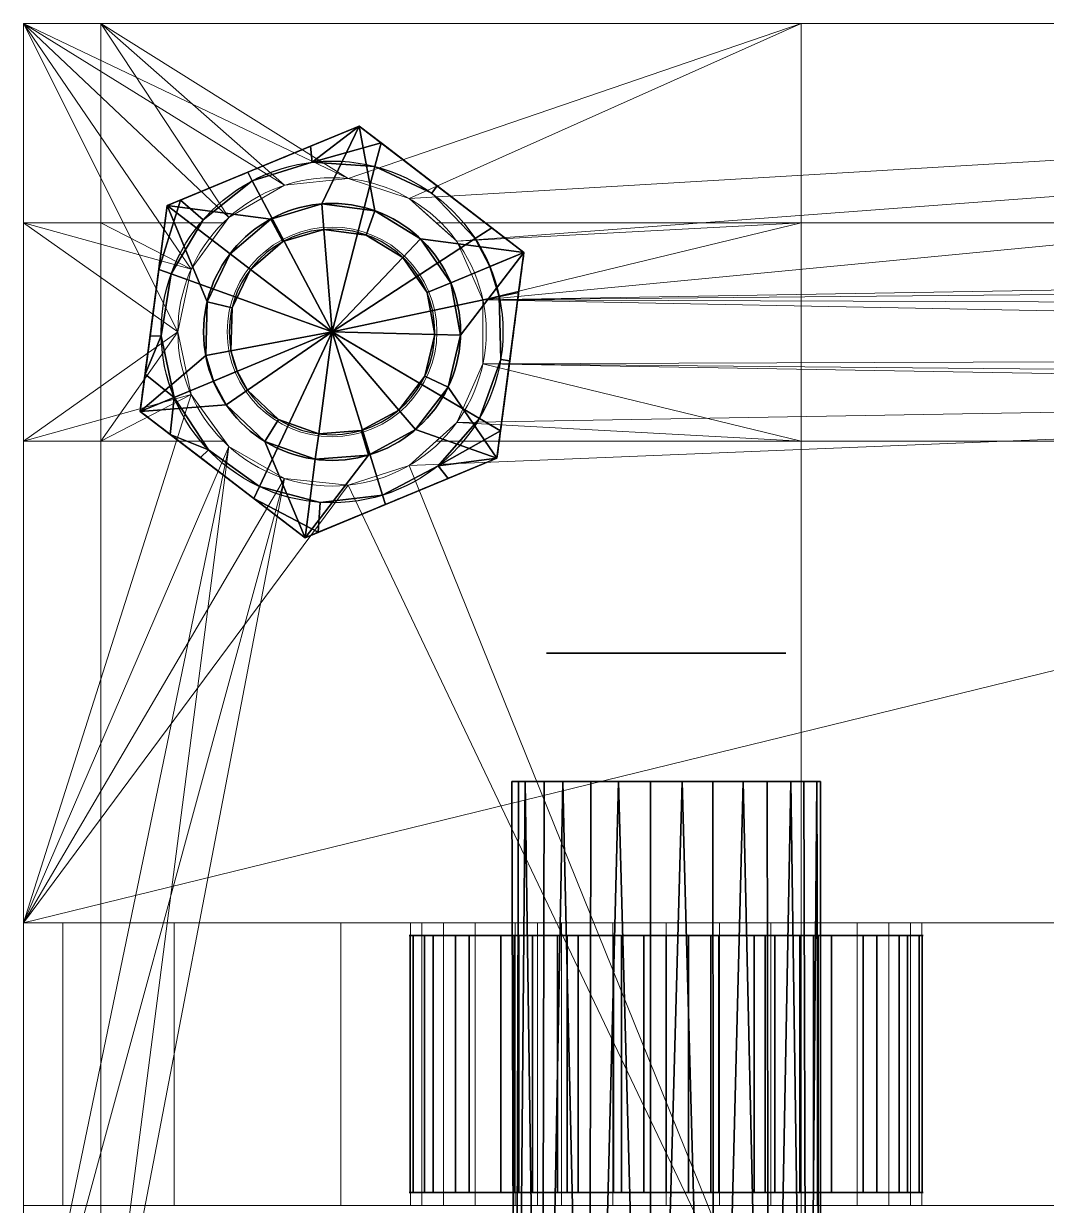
# Model space of a CAD drawing. Header units: millimetres. Extents: x -193 to 143, y -35 to 118.
# Drawn here: x 0 to 39.79, y 64 to 110 of the extents above; entities that cross this region are included whole.
import ezdxf
from ezdxf.lldxf.tags import DXFTag

# ---------------------------------------------------------------- set-up
doc = ezdxf.new("R2010")
doc.units = ezdxf.units.MM
doc.layers.add('1', color=7, linetype='Continuous', true_color=0xffffff)
tags = doc.linetypes.add('DASHED', pattern=[25.72, 12.86, -12.86]).pattern_tags.tags
tags[6:7] = [DXFTag(74, 4), DXFTag(75, 0), DXFTag(340, '0'), DXFTag(46, 0.0), DXFTag(50, 0.0), DXFTag(44, 0.0), DXFTag(45, 0.0)]
tags[4:5] = [DXFTag(74, 4), DXFTag(75, 0), DXFTag(340, '0'), DXFTag(46, 0.0), DXFTag(50, 0.0), DXFTag(44, 0.0), DXFTag(45, 0.0)]

# ---------------------------------------------------------------- blocks, each defined once
blk = doc.blocks.new('UG_SURFACE_001')
at = {"layer": '1', "color": 30, "linetype": 'Continuous', "lineweight": 18}
for points in [[(0, 109.999999), (10.145898, 103.706338), (7.985217, 102.458872)], [(12.62717, 103.96713), (10.145898, 103.706338), (0, 109.999999), (30.25, 109.999999)], [(7.985217, 102.458872), (7.833464, 102.250002), (0, 102.250002), (0, 109.999999)], [(0, 109.999999, 12), (64.999998, 109.999999), (30.25, 109.999999)], [(0, 109.999999, 12), (129.999995, 109.999999, 12), (99.749997, 109.999999), (64.999998, 109.999999)], [(30.25, 109.999999), (0, 109.999999), (0, 109.999999, 12)], [(0, 109.999999, 12), (10.145898, 103.706338, 12), (12.62717, 103.96713, 12)], [(12.62717, 103.96713, 12), (15, 103.196152, 12), (129.999995, 109.999999, 12), (0, 109.999999, 12)], [(0, 109.999999, 12), (6.518727, 100.44042, 12), (7.985217, 102.458872, 12)], [(7.985217, 102.458872, 12), (10.145898, 103.706338, 12), (0, 109.999999, 12)], [(0, 109.999999, 12), (6, 97.999997, 12), (6.518727, 100.44042, 12)], [(0, 109.999999, 12), (0, 75.000003, 12), (6.518727, 95.559582, 12), (6, 97.999997, 12)], [(0, 109.999999, 12), (0, 109.999999), (0, 102.250002)], [(0, 102.250002), (0, 93.75), (0, 75.000003, 12), (0, 109.999999, 12)], [(15, 103.196152), (12.62717, 103.96713), (30.25, 109.999999)], [(30.25, 109.999999), (30.25, 102.250002), (16.050808, 102.250002), (15, 103.196152)], [(129.999995, 109.999999, 12), (15, 103.196152, 12), (16.854102, 101.526715, 12)], [(16.854102, 101.526715, 12), (17.868886, 99.24747, 12), (129.999995, 109.999999, 12)], [(84.227458, 100.377642, 12), (85.261323, 100.486308, 12), (129.999995, 109.999999, 12), (17.868886, 99.24747, 12)], [(30.25, 109.999999), (64.999998, 109.999999), (64.999998, 102.250002), (30.25, 102.250002)], [(12.62717, 103.96713), (12.62717, 103.96713, 12), (10.145898, 103.706338, 12), (10.145898, 103.706338)], [(15, 103.196152), (15, 103.196152, 12), (12.62717, 103.96713, 12), (12.62717, 103.96713)], [(10.145898, 103.706338), (10.145898, 103.706338, 12), (7.985217, 102.458872, 12), (7.985217, 102.458872)], [(16.854102, 101.526715, 12), (15, 103.196152, 12), (15, 103.196152), (16.050808, 102.250002)], [(0, 102.250002), (7.833464, 102.250002), (6.518727, 100.44042)], [(6.518727, 100.44042), (6, 97.999997), (0, 102.250002)], [(6, 97.999997), (6.518727, 95.559582), (0, 93.75), (0, 102.250002)], [(7.985217, 102.458872, 12), (6.518727, 100.44042, 12), (6.518727, 100.44042), (7.833464, 102.250002)], [(7.833464, 102.250002), (7.985217, 102.458872), (7.985217, 102.458872, 12)], [(16.854102, 101.526715), (16.050808, 102.250002), (30.25, 102.250002)], [(16.050808, 102.250002), (16.854102, 101.526715), (16.854102, 101.526715, 12)], [(30.25, 102.250002), (17.868886, 99.24747), (16.854102, 101.526715)], [(30.25, 102.250002), (30.25, 93.75), (17.868886, 96.752532), (17.868886, 99.24747)], [(30.25, 102.250002), (64.999998, 102.250002), (64.999998, 93.75), (30.25, 93.75)], [(17.868886, 99.24747), (17.868886, 99.24747, 12), (16.854102, 101.526715, 12), (16.854102, 101.526715)], [(6.518727, 100.44042), (6.518727, 100.44042, 12), (6, 97.999997, 12), (6, 97.999997)], [(17.868886, 99.24747, 12), (83.327174, 99.857859, 12), (84.227458, 100.377642, 12)], [(82.716137, 99.016845, 12), (83.327174, 99.857859, 12), (17.868886, 99.24747, 12)], [(17.868886, 96.752532), (17.868886, 96.752532, 12), (17.868886, 99.24747, 12), (17.868886, 99.24747)], [(17.868886, 99.24747, 12), (82.500003, 97.999997, 12), (82.716137, 99.016845, 12)], [(82.716137, 96.983157, 12), (82.500003, 97.999997, 12), (17.868886, 99.24747, 12), (17.868886, 96.752532, 12)], [(6, 97.999997), (6, 97.999997, 12), (6.518727, 95.559582, 12), (6.518727, 95.559582)], [(30.25, 93.75), (16.854102, 94.473287), (17.868886, 96.752532)], [(16.854102, 94.473287), (16.854102, 94.473287, 12), (17.868886, 96.752532, 12), (17.868886, 96.752532)], [(84.227458, 95.622361, 12), (17.868886, 96.752532, 12), (16.854102, 94.473287, 12)], [(83.327174, 96.142136, 12), (82.716137, 96.983157, 12), (17.868886, 96.752532, 12)], [(17.868886, 96.752532, 12), (84.227458, 95.622361, 12), (83.327174, 96.142136, 12)], [(15, 92.803851, 12), (12.62717, 92.032872, 12), (0, 75.000003, 12), (84.227458, 95.622361, 12)], [(85.261323, 95.513694, 12), (84.227458, 95.622361, 12), (0, 75.000003, 12), (129.999995, 75.000003, 12)], [(6.518727, 95.559582), (7.833464, 93.75), (0, 93.75)], [(7.985217, 93.54113, 12), (6.518727, 95.559582, 12), (0, 75.000003, 12)], [(7.833464, 93.75), (6.518727, 95.559582), (6.518727, 95.559582, 12), (7.985217, 93.54113, 12)], [(16.854102, 94.473287, 12), (15, 92.803851, 12), (84.227458, 95.622361, 12)], [(16.050808, 93.75), (15, 92.803851), (15, 92.803851, 12), (16.854102, 94.473287, 12)], [(30.25, 93.75), (16.050808, 93.75), (16.854102, 94.473287)], [(16.854102, 94.473287, 12), (16.854102, 94.473287), (16.050808, 93.75)], [(0, 55), (0, 93.75), (7.833464, 93.75), (7.985217, 93.54113)], [(0, 93.75), (0, 64.000003, 12), (0, 75.000003, 12)], [(0, 46, 12), (0, 64.000003, 12), (0, 93.75), (0, 55)], [(0, 55), (7.985217, 93.54113), (10.145898, 92.293657)], [(10.145898, 92.293657, 12), (7.985217, 93.54113, 12), (0, 75.000003, 12)], [(7.985217, 93.54113, 12), (7.985217, 93.54113), (7.833464, 93.75)], [(7.985217, 93.54113), (7.985217, 93.54113, 12), (10.145898, 92.293657, 12), (10.145898, 92.293657)], [(15, 92.803851), (16.050808, 93.75), (30.25, 93.75), (30.25, 55)], [(30.25, 93.75), (64.999998, 93.75), (64.999998, 55), (30.25, 55)], [(12.62717, 92.032872), (15, 92.803851), (30.25, 55)], [(12.62717, 92.032872), (12.62717, 92.032872, 12), (15, 92.803851, 12), (15, 92.803851)], [(10.145898, 92.293657), (12.62717, 92.032872), (30.25, 55), (0, 55)], [(0, 75.000003, 12), (12.62717, 92.032872, 12), (10.145898, 92.293657, 12)], [(10.145898, 92.293657), (10.145898, 92.293657, 12), (12.62717, 92.032872, 12), (12.62717, 92.032872)], [(0, 64.000003, 12), (0, 64.000003, 70), (0, 75.000003, 70), (0, 75.000003, 12)], [(0, 75.000003, 70), (0, 64.000003, 70), (1.522409, 64.000003, 77.653669), (1.522409, 75.000003, 77.653669)], [(0, 75.000003, 12), (17.568551, 75.000003, 58.308695), (20.932633, 75.000003, 55.864546)], [(0, 75.000003, 70), (15.054781, 75.000003, 66.045284), (15.489435, 75.000003, 61.909828)], [(0, 75.000003, 12), (25, 75.000003, 55), (29.067367, 75.000003, 55.864546)], [(15.489435, 75.000003, 61.909828), (17.568551, 75.000003, 58.308695), (0, 75.000003, 12), (0, 75.000003, 70)], [(129.999995, 75.000003, 12), (0, 75.000003, 12), (100.932635, 75.000003, 55.864546), (104.999997, 75.000003, 55)], [(29.067367, 75.000003, 55.864546), (32.43145, 75.000003, 58.308695), (100.932635, 75.000003, 55.864546), (0, 75.000003, 12)], [(16.339745, 75.000003, 70), (15.054781, 75.000003, 66.045284), (0, 75.000003, 70), (1.522409, 75.000003, 77.653669)], [(20.932633, 75.000003, 55.864546), (25, 75.000003, 55), (0, 75.000003, 12)], [(1.522409, 75.000003, 77.653669), (1.522409, 64.000003, 77.653669), (5.857864, 64.000003, 84.142134), (5.857864, 75.000003, 84.142134)], [(19.122148, 75.000003, 73.090173), (16.339745, 75.000003, 70), (1.522409, 75.000003, 77.653669), (5.857864, 75.000003, 84.142134)], [(5.857864, 75.000003, 84.142134), (5.857864, 64.000003, 84.142134), (12.346331, 64.000003, 88.477589), (12.346331, 75.000003, 88.477589)], [(5.857864, 75.000003, 84.142134), (12.346331, 75.000003, 88.477589), (19.122148, 75.000003, 73.090173)], [(12.346331, 75.000003, 88.477589), (12.346331, 64.000003, 88.477589), (20, 64.000003, 90.000004), (20, 75.000003, 90.000004)], [(22.920882, 75.000003, 74.781477), (19.122148, 75.000003, 73.090173), (12.346331, 75.000003, 88.477589), (20, 75.000003, 90.000004)], [(15.054781, 64.000003, 66.045284), (15.054781, 75.000003, 66.045284), (16.339745, 75.000003, 70), (16.339745, 64.000003, 70)], [(15.489435, 64.000003, 61.909828), (15.489435, 75.000003, 61.909828), (15.054781, 75.000003, 66.045284), (15.054781, 64.000003, 66.045284)], [(17.568551, 64.000003, 58.308695), (17.568551, 75.000003, 58.308695), (15.489435, 75.000003, 61.909828), (15.489435, 64.000003, 61.909828)], [(16.339745, 64.000003, 70), (16.339745, 75.000003, 70), (19.122148, 75.000003, 73.090173), (19.122148, 64.000003, 73.090173)], [(20.932633, 64.000003, 55.864546), (20.932633, 75.000003, 55.864546), (17.568551, 75.000003, 58.308695), (17.568551, 64.000003, 58.308695)], [(19.122148, 64.000003, 73.090173), (19.122148, 75.000003, 73.090173), (22.920882, 75.000003, 74.781477), (22.920882, 64.000003, 74.781477)], [(109.999999, 64.000003, 90.000004), (109.999999, 75.000003, 90.000004), (20, 75.000003, 90.000004), (20, 64.000003, 90.000004)], [(20, 75.000003, 90.000004), (27.079117, 75.000003, 74.781477), (22.920882, 75.000003, 74.781477)], [(30.877853, 75.000003, 73.090173), (27.079117, 75.000003, 74.781477), (20, 75.000003, 90.000004), (109.999999, 75.000003, 90.000004)], [(25, 64.000003, 55), (25, 75.000003, 55), (20.932633, 75.000003, 55.864546), (20.932633, 64.000003, 55.864546)], [(22.920882, 64.000003, 74.781477), (22.920882, 75.000003, 74.781477), (27.079117, 75.000003, 74.781477), (27.079117, 64.000003, 74.781477)], [(29.067367, 64.000003, 55.864546), (29.067367, 75.000003, 55.864546), (25, 75.000003, 55), (25, 64.000003, 55)], [(27.079117, 64.000003, 74.781477), (27.079117, 75.000003, 74.781477), (30.877853, 75.000003, 73.090173), (30.877853, 64.000003, 73.090173)], [(32.43145, 64.000003, 58.308695), (32.43145, 75.000003, 58.308695), (29.067367, 75.000003, 55.864546), (29.067367, 64.000003, 55.864546)], [(109.999999, 75.000003, 90.000004), (33.660255, 75.000003, 70), (30.877853, 75.000003, 73.090173)], [(30.877853, 64.000003, 73.090173), (30.877853, 75.000003, 73.090173), (33.660255, 75.000003, 70), (33.660255, 64.000003, 70)], [(95.489435, 75.000003, 61.909828), (32.43145, 75.000003, 58.308695), (34.510564, 75.000003, 61.909828)], [(32.43145, 75.000003, 58.308695), (95.489435, 75.000003, 61.909828), (97.568549, 75.000003, 58.308695)], [(97.568549, 75.000003, 58.308695), (100.932635, 75.000003, 55.864546), (32.43145, 75.000003, 58.308695)], [(34.510564, 64.000003, 61.909828), (34.510564, 75.000003, 61.909828), (32.43145, 75.000003, 58.308695), (32.43145, 64.000003, 58.308695)], [(33.660255, 75.000003, 70), (96.339747, 75.000003, 70), (95.054783, 75.000003, 66.045284)], [(33.660255, 75.000003, 70), (109.999999, 75.000003, 90.000004), (102.920882, 75.000003, 74.781477), (99.122144, 75.000003, 73.090173)], [(34.94522, 75.000003, 66.045284), (33.660255, 75.000003, 70), (95.054783, 75.000003, 66.045284)], [(99.122144, 75.000003, 73.090173), (96.339747, 75.000003, 70), (33.660255, 75.000003, 70)], [(33.660255, 64.000003, 70), (33.660255, 75.000003, 70), (34.94522, 75.000003, 66.045284), (34.94522, 64.000003, 66.045284)], [(34.510564, 75.000003, 61.909828), (34.94522, 75.000003, 66.045284), (95.054783, 75.000003, 66.045284), (95.489435, 75.000003, 61.909828)], [(34.94522, 64.000003, 66.045284), (34.94522, 75.000003, 66.045284), (34.510564, 75.000003, 61.909828), (34.510564, 64.000003, 61.909828)], [(0, 64.000003, 12), (0, 46, 12), (129.999995, 46, 12), (129.999995, 64.000003, 12)], [(1.522409, 64.000003, 77.653669), (0, 64.000003, 70), (15.054781, 64.000003, 66.045284), (16.339745, 64.000003, 70)], [(0, 64.000003, 70), (0, 64.000003, 12), (17.568551, 64.000003, 58.308695), (15.489435, 64.000003, 61.909828)], [(15.489435, 64.000003, 61.909828), (15.054781, 64.000003, 66.045284), (0, 64.000003, 70)], [(0, 64.000003, 12), (25, 64.000003, 55), (20.932633, 64.000003, 55.864546)], [(20.932633, 64.000003, 55.864546), (17.568551, 64.000003, 58.308695), (0, 64.000003, 12)], [(29.067367, 64.000003, 55.864546), (25, 64.000003, 55), (0, 64.000003, 12), (129.999995, 64.000003, 12)], [(5.857864, 64.000003, 84.142134), (1.522409, 64.000003, 77.653669), (16.339745, 64.000003, 70), (19.122148, 64.000003, 73.090173)], [(19.122148, 64.000003, 73.090173), (12.346331, 64.000003, 88.477589), (5.857864, 64.000003, 84.142134)], [(20, 64.000003, 90.000004), (12.346331, 64.000003, 88.477589), (19.122148, 64.000003, 73.090173), (22.920882, 64.000003, 74.781477)], [(20, 64.000003, 90.000004), (22.920882, 64.000003, 74.781477), (27.079117, 64.000003, 74.781477)], [(20, 64.000003, 90.000004), (96.339747, 64.000003, 70), (99.122144, 64.000003, 73.090173)], [(99.122144, 64.000003, 73.090173), (102.920882, 64.000003, 74.781477), (109.999999, 64.000003, 90.000004), (20, 64.000003, 90.000004)], [(27.079117, 64.000003, 74.781477), (95.054783, 64.000003, 66.045284), (96.339747, 64.000003, 70), (20, 64.000003, 90.000004)], [(27.079117, 64.000003, 74.781477), (95.489435, 64.000003, 61.909828), (95.054783, 64.000003, 66.045284)], [(27.079117, 64.000003, 74.781477), (100.932635, 64.000003, 55.864546), (97.568549, 64.000003, 58.308695)], [(97.568549, 64.000003, 58.308695), (95.489435, 64.000003, 61.909828), (27.079117, 64.000003, 74.781477)], [(100.932635, 64.000003, 55.864546), (27.079117, 64.000003, 74.781477), (30.877853, 64.000003, 73.090173)], [(129.999995, 64.000003, 12), (32.43145, 64.000003, 58.308695), (29.067367, 64.000003, 55.864546)], [(30.877853, 64.000003, 73.090173), (33.660255, 64.000003, 70), (100.932635, 64.000003, 55.864546)], [(34.510564, 64.000003, 61.909828), (32.43145, 64.000003, 58.308695), (129.999995, 64.000003, 12)], [(100.932635, 64.000003, 55.864546), (33.660255, 64.000003, 70), (34.94522, 64.000003, 66.045284)], [(100.932635, 64.000003, 55.864546), (34.94522, 64.000003, 66.045284), (34.510564, 64.000003, 61.909828), (129.999995, 64.000003, 12)]]:
    blk.add_3dface(points, dxfattribs=at)
blk = doc.blocks.new('stoika_KR1_BODY')
at = {"layer": '1', "color": 30, "linetype": 'Continuous', "lineweight": 18}
for p, q in [((0, 110), (0, 0)), ((0, 75, 12), (0, 110, 12)), ((0, 110, 12), (130, 110, 12)), ((0, 110), (0, 110, 12)), ((130, 110), (0, 110)), ((0, 64, 70), (0, 75, 70)), ((0, 75, 12), (0, 75, 70)), ((0, 75, 12), (130, 75, 12)), ((110, 75, 90), (20, 75, 90)), ((20, 75, 90), (20, 64, 90))]:
    blk.add_line(p, q, dxfattribs=at)
at = {"layer": '1', "color": 30, "linetype": 'Continuous', "lineweight": 18, "extrusion": (0, 0, -1)}
for centre in [(-12, 98), (-12, 98, -12)]:
    blk.add_circle(centre, 6, dxfattribs=at)
at = {"layer": '1', "color": 30, "linetype": 'Continuous', "lineweight": 18, "extrusion": (0, -1, 0)}
blk.add_circle((25, 65, -75), 10, dxfattribs=at)
at = {"layer": '1', "color": 30, "linetype": 'Continuous', "lineweight": 18, "extrusion": (0, 1, 0)}
blk.add_arc((-20, 70, 75), 20, 0, 90, dxfattribs=at)
at = {"layer": '1', "color": 30, "linetype": 'Continuous', "lineweight": 18}
blk.add_blockref('UG_SURFACE_001', (0, 0), dxfattribs=at)
blk = doc.blocks.new('UG_SURFACE_003')
at = {"layer": '1', "color": 11, "linetype": 'Continuous', "lineweight": 25}
for points in [[(0, 10, 10), (-2.58819, 9.659259, 10), (-1.041889, 5.908846, 10), (1.041889, 5.908846, 10)], [(0, 10, 10), (0, 10), (-2.58819, 9.659259), (-2.58819, 9.659259, 10)], [(1.041889, 5.908846), (-1.041889, 5.908846), (-2.58819, 9.659259), (0, 10)], [(1.041889, 5.908846, 10), (2.58819, 9.659259, 10), (0, 10, 10)], [(2.58819, 9.659259, 10), (2.58819, 9.659259), (0, 10), (0, 10, 10)], [(0, 10), (2.58819, 9.659259), (1.041889, 5.908846)], [(-2.58819, 9.659259, 10), (-5, 8.660254, 10), (-3, 5.196152, 10), (-1.041889, 5.908846, 10)], [(-2.58819, 9.659259, 10), (-2.58819, 9.659259), (-5, 8.660254), (-5, 8.660254, 10)], [(-1.041889, 5.908846), (-3, 5.196152), (-5, 8.660254), (-2.58819, 9.659259)], [(5, 8.660254, 10), (2.58819, 9.659259, 10), (1.041889, 5.908846, 10), (3, 5.196152, 10)], [(2.58819, 9.659259), (5, 8.660254), (3, 5.196152), (1.041889, 5.908846)], [(5, 8.660254, 10), (5, 8.660254), (2.58819, 9.659259), (2.58819, 9.659259, 10)], [(-4.596266, 3.856726, 10), (-3, 5.196152, 10), (-5, 8.660254, 10), (-7.071068, 7.071068, 10)], [(-5, 8.660254, 10), (-5, 8.660254), (-7.071068, 7.071068), (-7.071068, 7.071068, 10)], [(-7.071068, 7.071068), (-5, 8.660254), (-3, 5.196152), (-4.596266, 3.856726)], [(7.071068, 7.071068, 10), (5, 8.660254, 10), (3, 5.196152, 10), (4.596266, 3.856726, 10)], [(4.596266, 3.856726), (3, 5.196152), (5, 8.660254), (7.071068, 7.071068)], [(7.071068, 7.071068, 10), (7.071068, 7.071068), (5, 8.660254), (5, 8.660254, 10)], [(-4.596266, 3.856726, 10), (-7.071068, 7.071068, 10), (-8.660254, 5, 10)], [(-7.071068, 7.071068, 10), (-7.071068, 7.071068), (-8.660254, 5), (-8.660254, 5, 10)], [(-8.660254, 5), (-7.071068, 7.071068), (-4.596266, 3.856726)], [(8.660254, 5, 10), (7.071068, 7.071068, 10), (4.596266, 3.856726, 10), (5.638156, 2.052121, 10)], [(5.638156, 2.052121), (4.596266, 3.856726), (7.071068, 7.071068), (8.660254, 5)], [(8.660254, 5, 10), (8.660254, 5), (7.071068, 7.071068), (7.071068, 7.071068, 10)], [(-1.041889, 5.908846), (-1.041889, 5.908846, 10), (-3, 5.196152, 10), (-3, 5.196152)], [(1.041889, 5.908846), (1.041889, 5.908846, 10), (-1.041889, 5.908846, 10), (-1.041889, 5.908846)], [(3, 5.196152), (3, 5.196152, 10), (1.041889, 5.908846, 10), (1.041889, 5.908846)], [(-3, 5.196152), (-3, 5.196152, 10), (-4.596266, 3.856726, 10), (-4.596266, 3.856726)], [(4.596266, 3.856726), (4.596266, 3.856726, 10), (3, 5.196152, 10), (3, 5.196152)], [(-8.660254, 5, 10), (-9.659259, 2.58819, 10), (-5.638156, 2.052121, 10), (-4.596266, 3.856726, 10)], [(-8.660254, 5, 10), (-8.660254, 5), (-9.659259, 2.58819), (-9.659259, 2.58819, 10)], [(-4.596266, 3.856726), (-5.638156, 2.052121), (-9.659259, 2.58819), (-8.660254, 5)], [(5.638156, 2.052121, 10), (9.659259, 2.58819, 10), (8.660254, 5, 10)], [(8.660254, 5), (9.659259, 2.58819), (5.638156, 2.052121)], [(9.659259, 2.58819, 10), (9.659259, 2.58819), (8.660254, 5), (8.660254, 5, 10)], [(-4.596266, 3.856726), (-4.596266, 3.856726, 10), (-5.638156, 2.052121, 10), (-5.638156, 2.052121)], [(5.638156, 2.052121), (5.638156, 2.052121, 10), (4.596266, 3.856726, 10), (4.596266, 3.856726)], [(-9.659259, 2.58819, 10), (-10, 0, 10), (-6, 0, 10), (-5.638156, 2.052121, 10)], [(-9.659259, 2.58819, 10), (-9.659259, 2.58819), (-10, 0), (-10, 0, 10)], [(-5.638156, 2.052121), (-6, 0), (-10, 0), (-9.659259, 2.58819)], [(5.638156, 2.052121, 10), (6, 0, 10), (10, 0, 10), (9.659259, 2.58819, 10)], [(9.659259, 2.58819), (10, 0), (6, 0), (5.638156, 2.052121)], [(10, 0, 10), (10, 0), (9.659259, 2.58819), (9.659259, 2.58819, 10)], [(-5.638156, 2.052121), (-5.638156, 2.052121, 10), (-6, 0, 10), (-6, 0)], [(6, 0), (6, 0, 10), (5.638156, 2.052121, 10), (5.638156, 2.052121)], [(-10, 0, 10), (-9.659259, -2.58819, 10), (-5.638156, -2.052121, 10), (-6, 0, 10)], [(-10, 0, 10), (-10, 0), (-9.659259, -2.58819), (-9.659259, -2.58819, 10)], [(-9.659259, -2.58819), (-10, 0), (-6, 0), (-5.638156, -2.052121)], [(-6, 0), (-6, 0, 10), (-5.638156, -2.052121, 10), (-5.638156, -2.052121)], [(9.659259, -2.58819, 10), (10, 0, 10), (6, 0, 10), (5.638156, -2.052121, 10)], [(10, 0), (9.659259, -2.58819), (5.638156, -2.052121), (6, 0)], [(5.638156, -2.052121), (5.638156, -2.052121, 10), (6, 0, 10), (6, 0)], [(9.659259, -2.58819, 10), (9.659259, -2.58819), (10, 0), (10, 0, 10)], [(-5.638156, -2.052121, 10), (-9.659259, -2.58819, 10), (-8.660254, -5, 10)], [(-8.660254, -5), (-9.659259, -2.58819), (-5.638156, -2.052121)], [(-8.660254, -5, 10), (-7.071068, -7.071068, 10), (-4.596266, -3.856726, 10), (-5.638156, -2.052121, 10)], [(-5.638156, -2.052121), (-4.596266, -3.856726), (-7.071068, -7.071068), (-8.660254, -5)], [(-5.638156, -2.052121), (-5.638156, -2.052121, 10), (-4.596266, -3.856726, 10), (-4.596266, -3.856726)], [(8.660254, -5, 10), (9.659259, -2.58819, 10), (5.638156, -2.052121, 10), (4.596266, -3.856726, 10)], [(4.596266, -3.856726), (5.638156, -2.052121), (9.659259, -2.58819), (8.660254, -5)], [(4.596266, -3.856726), (4.596266, -3.856726, 10), (5.638156, -2.052121, 10), (5.638156, -2.052121)], [(-9.659259, -2.58819, 10), (-9.659259, -2.58819), (-8.660254, -5), (-8.660254, -5, 10)], [(8.660254, -5, 10), (8.660254, -5), (9.659259, -2.58819), (9.659259, -2.58819, 10)], [(-3, -5.196152, 10), (-4.596266, -3.856726, 10), (-7.071068, -7.071068, 10), (-5, -8.660254, 10)], [(-5, -8.660254), (-7.071068, -7.071068), (-4.596266, -3.856726), (-3, -5.196152)], [(-4.596266, -3.856726), (-4.596266, -3.856726, 10), (-3, -5.196152, 10), (-3, -5.196152)], [(5, -8.660254, 10), (7.071068, -7.071068, 10), (4.596266, -3.856726, 10), (3, -5.196152, 10)], [(3, -5.196152), (4.596266, -3.856726), (7.071068, -7.071068), (5, -8.660254)], [(3, -5.196152), (3, -5.196152, 10), (4.596266, -3.856726, 10), (4.596266, -3.856726)], [(4.596266, -3.856726, 10), (7.071068, -7.071068, 10), (8.660254, -5, 10)], [(8.660254, -5), (7.071068, -7.071068), (4.596266, -3.856726)], [(-8.660254, -5, 10), (-8.660254, -5), (-7.071068, -7.071068), (-7.071068, -7.071068, 10)], [(7.071068, -7.071068, 10), (7.071068, -7.071068), (8.660254, -5), (8.660254, -5, 10)], [(-5, -8.660254, 10), (-2.58819, -9.659259, 10), (-1.041889, -5.908846, 10), (-3, -5.196152, 10)], [(-3, -5.196152), (-1.041889, -5.908846), (-2.58819, -9.659259), (-5, -8.660254)], [(-3, -5.196152), (-3, -5.196152, 10), (-1.041889, -5.908846, 10), (-1.041889, -5.908846)], [(3, -5.196152, 10), (1.041889, -5.908846, 10), (2.58819, -9.659259, 10), (5, -8.660254, 10)], [(5, -8.660254), (2.58819, -9.659259), (1.041889, -5.908846), (3, -5.196152)], [(1.041889, -5.908846), (1.041889, -5.908846, 10), (3, -5.196152, 10), (3, -5.196152)], [(-1.041889, -5.908846, 10), (-2.58819, -9.659259, 10), (0, -10, 10)], [(0, -10), (-2.58819, -9.659259), (-1.041889, -5.908846)], [(0, -10, 10), (2.58819, -9.659259, 10), (1.041889, -5.908846, 10), (-1.041889, -5.908846, 10)], [(-1.041889, -5.908846), (1.041889, -5.908846), (2.58819, -9.659259), (0, -10)], [(-1.041889, -5.908846), (-1.041889, -5.908846, 10), (1.041889, -5.908846, 10), (1.041889, -5.908846)], [(-7.071068, -7.071068, 10), (-7.071068, -7.071068), (-5, -8.660254), (-5, -8.660254, 10)], [(5, -8.660254, 10), (5, -8.660254), (7.071068, -7.071068), (7.071068, -7.071068, 10)], [(-5, -8.660254, 10), (-5, -8.660254), (-2.58819, -9.659259), (-2.58819, -9.659259, 10)], [(2.58819, -9.659259, 10), (2.58819, -9.659259), (5, -8.660254), (5, -8.660254, 10)], [(-2.58819, -9.659259, 10), (-2.58819, -9.659259), (0, -10), (0, -10, 10)], [(0, -10, 10), (0, -10), (2.58819, -9.659259), (2.58819, -9.659259, 10)]]:
    blk.add_3dface(points, dxfattribs=at)
blk = doc.blocks.new('3012_327-12H9-10')
at = {"layer": '1', "color": 11, "linetype": 'Continuous', "lineweight": 25}
blk.add_circle((0, 0), 10, dxfattribs=at)
at = {"layer": '1', "color": 11, "linetype": 'Continuous', "lineweight": 25, "extrusion": (0, 0, -1)}
for centre, radius in [((0, 0, -10), 10), ((0, 0, -10), 6), ((0, 0), 6)]:
    blk.add_circle(centre, radius, dxfattribs=at)
at = {"layer": '1', "color": 11, "linetype": 'Continuous', "lineweight": 25}
blk.add_blockref('UG_SURFACE_003', (0, 0), dxfattribs=at)
blk = doc.blocks.new('UG_SURFACE_006')
at = {"layer": '1', "color": 30, "linetype": 'Continuous', "lineweight": 18}
for points in [[(3, 109.999999, 12), (0, 109.999999, 12), (0, 102.250002, 12), (3, 102.250002, 12)], [(0, 109.999999), (10.145898, 103.706338), (7.985217, 102.458872)], [(12.62717, 103.96713), (10.145898, 103.706338), (0, 109.999999), (30.25, 109.999999)], [(7.985217, 102.458872), (7.833464, 102.250002), (0, 102.250002), (0, 109.999999)], [(0, 102.250002, 12), (0, 109.999999, 12), (0, 109.999999), (0, 102.250002)], [(30.25, 109.999999), (0, 109.999999), (3, 109.999999, 12), (30.25, 109.999999, 12)], [(0, 109.999999), (0, 109.999999, 12), (3, 109.999999, 12)], [(30.25, 109.999999, 12), (3, 109.999999, 12), (12.62717, 103.96713, 12), (15, 103.196152, 12)], [(3, 109.999999, 12), (10.145898, 103.706338, 12), (12.62717, 103.96713, 12)], [(3, 109.999999, 12), (3, 102.250002, 12), (7.833464, 102.250002, 12), (7.985217, 102.458872, 12)], [(7.985217, 102.458872, 12), (10.145898, 103.706338, 12), (3, 109.999999, 12)], [(15, 103.196152), (12.62717, 103.96713), (30.25, 109.999999)], [(15, 103.196152, 12), (16.050808, 102.250002, 12), (30.25, 102.250002, 12), (30.25, 109.999999, 12)], [(30.25, 109.999999), (30.25, 102.250002), (16.050808, 102.250002), (15, 103.196152)], [(64.999998, 109.999999, 12), (30.25, 109.999999, 12), (30.25, 102.250002, 12), (64.999998, 102.250002, 12)], [(30.25, 109.999999), (64.999998, 109.999999), (64.999998, 102.250002), (30.25, 102.250002)], [(64.999998, 109.999999), (30.25, 109.999999), (30.25, 109.999999, 12), (64.999998, 109.999999, 12)], [(12.62717, 103.96713), (12.62717, 103.96713, 12), (10.145898, 103.706338, 12), (10.145898, 103.706338)], [(15, 103.196152), (15, 103.196152, 12), (12.62717, 103.96713, 12), (12.62717, 103.96713)], [(10.145898, 103.706338), (10.145898, 103.706338, 12), (7.985217, 102.458872, 12), (7.985217, 102.458872)], [(16.050808, 102.250002, 12), (15, 103.196152, 12), (15, 103.196152), (16.050808, 102.250002)], [(3, 102.250002, 12), (0, 102.250002, 12), (0, 93.75, 12), (3, 93.75, 12)], [(0, 102.250002), (7.833464, 102.250002), (6.518727, 100.44042)], [(6.518727, 100.44042), (6, 97.999997), (0, 93.75), (0, 102.250002)], [(0, 102.250002), (0, 93.75), (0, 93.75, 12), (0, 102.250002, 12)], [(3, 102.250002, 12), (3, 93.75, 12), (6, 97.999997, 12), (6.518727, 100.44042, 12)], [(6.518727, 100.44042, 12), (7.833464, 102.250002, 12), (3, 102.250002, 12)], [(7.833464, 102.250002, 12), (6.518727, 100.44042, 12), (6.518727, 100.44042), (7.833464, 102.250002)], [(7.833464, 102.250002), (7.985217, 102.458872), (7.985217, 102.458872, 12), (7.833464, 102.250002, 12)], [(30.25, 102.250002, 12), (16.050808, 102.250002, 12), (16.854102, 101.526715, 12)], [(16.854102, 101.526715), (16.050808, 102.250002), (30.25, 102.250002)], [(16.050808, 102.250002), (16.854102, 101.526715), (16.854102, 101.526715, 12), (16.050808, 102.250002, 12)], [(16.854102, 101.526715, 12), (17.868886, 99.24747, 12), (30.25, 102.250002, 12)], [(30.25, 102.250002), (17.868886, 99.24747), (16.854102, 101.526715)], [(30.25, 93.75, 12), (30.25, 102.250002, 12), (17.868886, 99.24747, 12), (17.868886, 96.752532, 12)], [(30.25, 102.250002), (30.25, 93.75), (17.868886, 96.752532), (17.868886, 99.24747)], [(64.999998, 102.250002, 12), (30.25, 102.250002, 12), (30.25, 93.75, 12), (64.999998, 93.75, 12)], [(30.25, 102.250002), (64.999998, 102.250002), (64.999998, 93.75), (30.25, 93.75)], [(17.868886, 99.24747), (17.868886, 99.24747, 12), (16.854102, 101.526715, 12), (16.854102, 101.526715)], [(6.518727, 100.44042), (6.518727, 100.44042, 12), (6, 97.999997, 12), (6, 97.999997)], [(17.868886, 96.752532), (17.868886, 96.752532, 12), (17.868886, 99.24747, 12), (17.868886, 99.24747)], [(0, 93.75), (6, 97.999997), (6.518727, 95.559582)], [(6.518727, 95.559582, 12), (6, 97.999997, 12), (3, 93.75, 12)], [(6, 97.999997), (6, 97.999997, 12), (6.518727, 95.559582, 12), (6.518727, 95.559582)], [(30.25, 93.75, 12), (17.868886, 96.752532, 12), (16.854102, 94.473287, 12)], [(16.854102, 94.473287), (17.868886, 96.752532), (30.25, 93.75)], [(16.854102, 94.473287), (16.854102, 94.473287, 12), (17.868886, 96.752532, 12), (17.868886, 96.752532)], [(6.518727, 95.559582), (7.833464, 93.75), (0, 93.75)], [(3, 93.75, 12), (7.833464, 93.75, 12), (6.518727, 95.559582, 12)], [(7.833464, 93.75), (6.518727, 95.559582), (6.518727, 95.559582, 12), (7.833464, 93.75, 12)], [(16.854102, 94.473287, 12), (16.050808, 93.75, 12), (30.25, 93.75, 12)], [(30.25, 93.75), (16.050808, 93.75), (16.854102, 94.473287)], [(16.050808, 93.75, 12), (16.854102, 94.473287, 12), (16.854102, 94.473287), (16.050808, 93.75)], [(3, 93.75, 12), (0, 93.75, 12), (0, 55, 12), (3, 55, 12)], [(0, 55), (0, 93.75), (7.833464, 93.75), (7.985217, 93.54113)], [(0, 93.75), (0, 55), (0, 55, 12), (0, 93.75, 12)], [(7.985217, 93.54113), (10.145898, 92.293657), (0, 55)], [(7.985217, 93.54113, 12), (7.833464, 93.75, 12), (3, 93.75, 12), (3, 55, 12)], [(3, 55, 12), (10.145898, 92.293657, 12), (7.985217, 93.54113, 12)], [(7.833464, 93.75, 12), (7.985217, 93.54113, 12), (7.985217, 93.54113), (7.833464, 93.75)], [(7.985217, 93.54113), (7.985217, 93.54113, 12), (10.145898, 92.293657, 12), (10.145898, 92.293657)], [(30.25, 55, 12), (30.25, 93.75, 12), (16.050808, 93.75, 12), (15, 92.803851, 12)], [(15, 92.803851), (16.050808, 93.75), (30.25, 93.75), (30.25, 55)], [(16.050808, 93.75), (15, 92.803851), (15, 92.803851, 12), (16.050808, 93.75, 12)], [(64.999998, 93.75, 12), (30.25, 93.75, 12), (30.25, 55, 12), (64.999998, 55, 12)], [(30.25, 93.75), (64.999998, 93.75), (64.999998, 55), (30.25, 55)], [(15, 92.803851, 12), (12.62717, 92.032872, 12), (30.25, 55, 12)], [(30.25, 55), (12.62717, 92.032872), (15, 92.803851)], [(12.62717, 92.032872), (12.62717, 92.032872, 12), (15, 92.803851, 12), (15, 92.803851)], [(30.25, 55), (0, 55), (10.145898, 92.293657), (12.62717, 92.032872)], [(3, 55, 12), (30.25, 55, 12), (12.62717, 92.032872, 12), (10.145898, 92.293657, 12)], [(10.145898, 92.293657), (10.145898, 92.293657, 12), (12.62717, 92.032872, 12), (12.62717, 92.032872)]]:
    blk.add_3dface(points, dxfattribs=at)
blk = doc.blocks.new('plohadka_pod_stoiku_KR1')
at = {"layer": '1', "color": 30, "linetype": 'Continuous', "lineweight": 18}
for p, q in [((0, 0, 12), (0, 110, 12)), ((130, 110), (0, 110)), ((0, 110), (0, 0)), ((0, 110, 12), (130, 110, 12)), ((0, 110), (0, 110, 12))]:
    blk.add_line(p, q, dxfattribs=at)
at = {"layer": '1', "color": 30, "linetype": 'Continuous', "lineweight": 18, "extrusion": (0, 0, -1)}
for centre in [(-12, 98, -12), (-12, 98)]:
    blk.add_circle(centre, 6, dxfattribs=at)
at = {"layer": '1', "color": 30, "linetype": 'Continuous', "lineweight": 18}
blk.add_blockref('UG_SURFACE_006', (0, 0), dxfattribs=at)
blk = doc.blocks.new('UG_SURFACE_013')
at = {"layer": '1', "color": 30, "linetype": 'Continuous', "lineweight": 25}
for points in [[(-0.627171, 5.967131), (-3, 5.196152), (-1.854102, 5.706339, 45.000002)], [(-3, 5.196152), (-2.934443, 5.082604, 45.000002), (-1.854102, 5.706339, 45.000002)], [(-1.854102, 5.706339, 45.000002), (-0.613466, 5.836735, 45.000002), (-0.627171, 5.967131)], [(1.854102, 5.706339), (-0.627171, 5.967131), (0.627171, 5.967131, 45.000002)], [(-0.627171, 5.967131), (-0.613466, 5.836735, 45.000002), (0.627171, 5.967131, 45.000002)], [(0.627171, 5.967131, 45.000002), (1.813585, 5.581642, 45.000002), (1.854102, 5.706339)], [(1.854102, 5.706339), (1.813585, 5.581642, 45.000002), (3, 5.196152, 45.000002)], [(4.014784, 4.458869), (1.854102, 5.706339), (3, 5.196152, 45.000002)], [(-4.014784, 4.458869, 45.000002), (-3, 5.196152), (-4.854102, 3.526712)], [(-4.014784, 4.458869, 45.000002), (-2.934443, 5.082604, 45.000002), (-3, 5.196152)], [(3, 5.196152, 45.000002), (3.927051, 4.361432, 45.000002), (4.014784, 4.458869)], [(-4.854102, 3.526712), (-4.748028, 3.449644, 45.000002), (-4.014784, 4.458869, 45.000002)], [(4.014784, 4.458869), (3.927051, 4.361432, 45.000002), (4.854102, 3.526712, 45.000002)], [(5.481273, 2.44042), (4.014784, 4.458869), (4.854102, 3.526712, 45.000002)], [(-4.854102, 3.526712), (-5.868886, 1.24747), (-5.481273, 2.44042, 45.000002)], [(-5.481273, 2.44042, 45.000002), (-4.748028, 3.449644, 45.000002), (-4.854102, 3.526712)], [(4.854102, 3.526712, 45.000002), (5.361494, 2.387091, 45.000002), (5.481273, 2.44042)], [(-5.868886, 1.24747), (-5.740636, 1.22021, 45.000002), (-5.481273, 2.44042, 45.000002)], [(5.481273, 2.44042), (5.361494, 2.387091, 45.000002), (5.868886, 1.24747, 45.000002)], [(5.868886, 1.24747, 45.000002), (6, 0), (5.481273, 2.44042)], [(-5.868886, 1.24747), (-5.868886, -1.24747), (-6, 0, 45.000002)], [(-6, 0, 45.000002), (-5.740636, 1.22021, 45.000002), (-5.868886, 1.24747)], [(5.868886, 1.24747, 45.000002), (6, 0, 45.000002), (6, 0)], [(-5.868886, -1.24747), (-5.740636, -1.22021, 45.000002), (-6, 0, 45.000002)], [(5.868886, -1.24747, 45.000002), (5.481273, -2.44042), (6, 0)], [(6, 0), (6, 0, 45.000002), (5.868886, -1.24747, 45.000002)], [(-5.481273, -2.44042, 45.000002), (-5.740636, -1.22021, 45.000002), (-5.868886, -1.24747)], [(-5.868886, -1.24747), (-4.854102, -3.526712), (-5.481273, -2.44042, 45.000002)], [(5.868886, -1.24747, 45.000002), (5.361494, -2.387091, 45.000002), (5.481273, -2.44042)], [(-4.854102, -3.526712), (-4.748028, -3.449644, 45.000002), (-5.481273, -2.44042, 45.000002)], [(4.014784, -4.458869), (5.481273, -2.44042), (4.854102, -3.526712, 45.000002)], [(5.481273, -2.44042), (5.361494, -2.387091, 45.000002), (4.854102, -3.526712, 45.000002)], [(-4.014784, -4.458869, 45.000002), (-4.748028, -3.449644, 45.000002), (-4.854102, -3.526712)], [(-4.854102, -3.526712), (-3, -5.196152), (-4.014784, -4.458869, 45.000002)], [(4.854102, -3.526712, 45.000002), (3.927051, -4.361432, 45.000002), (4.014784, -4.458869)], [(-3, -5.196152), (-2.934443, -5.082604, 45.000002), (-4.014784, -4.458869, 45.000002)], [(1.854102, -5.706339), (4.014784, -4.458869), (3, -5.196152, 45.000002)], [(4.014784, -4.458869), (3.927051, -4.361432, 45.000002), (3, -5.196152, 45.000002)], [(-1.854102, -5.706339, 45.000002), (-2.934443, -5.082604, 45.000002), (-3, -5.196152)], [(-3, -5.196152), (-0.627171, -5.967131), (-1.854102, -5.706339, 45.000002)], [(3, -5.196152, 45.000002), (1.813585, -5.581642, 45.000002), (1.854102, -5.706339)], [(-0.627171, -5.967131), (-0.613466, -5.836735, 45.000002), (-1.854102, -5.706339, 45.000002)], [(-0.627171, -5.967131), (1.854102, -5.706339), (0.627171, -5.967131, 45.000002)], [(0.627171, -5.967131, 45.000002), (-0.613466, -5.836735, 45.000002), (-0.627171, -5.967131)], [(1.854102, -5.706339), (1.813585, -5.581642, 45.000002), (0.627171, -5.967131, 45.000002)]]:
    blk.add_3dface(points, dxfattribs=at)
blk = doc.blocks.new('3033-0151_d12_BODY')
at = {"layer": '1', "color": 30, "linetype": 'Continuous', "lineweight": 25, "extrusion": (0, 0, -1)}
blk.add_circle((0, 0, -45), 6, dxfattribs=at)
at = {"layer": '1', "color": 30, "linetype": 'Continuous', "lineweight": 25}
blk.add_circle((0, 0, 50), 4.66025, dxfattribs=at)
blk.add_blockref('UG_SURFACE_013', (0, 0), dxfattribs=at)
blk = doc.blocks.new('UG_SURFACE_014')
at = {"layer": '1', "color": 251, "linetype": 'Continuous', "lineweight": 25}
for points in [[(-4.567727, 2.033683), (-3.345653, 3.715724), (-4.041452, 7), (-8.082904, 0)], [(-5.954344, 3.686774, -5.79601), (-7.29553, 1.363771, -5.554342), (-8.082904, 0), (-4.041452, 7)], [(-4.041452, 7), (-4.580755, 6.0659, -5.450816), (-5.954344, 3.686774, -5.79601)], [(-4.041452, 7), (-4.041452, 7, -5.172713), (-4.580755, 6.0659, -5.450816)], [(-1.819859, 6.39614, -6), (-4.580755, 6.0659, -5.450816), (-4.041452, 7, -5.172713)], [(-4.041452, 7), (-3.345653, 3.715724), (-1.545085, 4.755283)], [(-1.545085, 4.755283), (0.522642, 4.97261), (4.041452, 7), (-4.041452, 7)], [(0.648646, 7, -5.780614), (-1.991672, 7, -5.637524), (-4.041452, 7), (4.041452, 7)], [(-1.991672, 7, -5.637524), (-4.041452, 7, -5.172713), (-4.041452, 7)], [(-4.041452, 7, -5.172713), (-1.991672, 7, -5.637524), (-1.819859, 6.39614, -6)], [(0.648646, 7, -5.780614), (0.613585, 6.621632, -6), (-1.819859, 6.39614, -6), (-1.991672, 7, -5.637524)], [(4.041452, 7), (0.522642, 4.97261), (2.5, 4.330127)], [(3.485586, 7, -5.324614), (2.96416, 5.952836, -6), (0.613585, 6.621632, -6), (0.648646, 7, -5.780614)], [(4.041452, 7), (3.485586, 7, -5.324614), (0.648646, 7, -5.780614)], [(2.5, 4.330127), (4.045085, 2.938926), (4.041452, 7)], [(5.295666, 4.827637, -5.702144), (4.914409, 4.480076, -6), (2.96416, 5.952836, -6), (3.485586, 7, -5.324614)], [(4.041452, 7), (4.041452, 7, -5.172713), (3.485586, 7, -5.324614)], [(3.485586, 7, -5.324614), (4.041452, 7, -5.172713), (5.295666, 4.827637, -5.702144)], [(8.082904, 0), (4.041452, 7), (4.045085, 2.938926), (4.890738, 1.039558)], [(4.041452, 7), (8.082904, 0), (6.605478, 2.558976, -5.749526), (5.295666, 4.827637, -5.702144)], [(5.295666, 4.827637, -5.702144), (4.041452, 7, -5.172713), (4.041452, 7)], [(-4.00752, 5.306814, -6), (-1.819859, 6.39614, -6), (0.613585, 6.621632, -6), (0, 0, -6)], [(0.613585, 6.621632, -6), (2.96416, 5.952836, -6), (4.914409, 4.480076, -6), (0, 0, -6)], [(-4.580755, 6.0659, -5.450816), (-4.00752, 5.306814, -6), (-5.653944, 3.500774, -6), (-5.954344, 3.686774, -5.79601)], [(-1.819859, 6.39614, -6), (-4.00752, 5.306814, -6), (-4.580755, 6.0659, -5.450816)], [(0, 0, -6), (-6.536771, 1.221934, -6), (-5.653944, 3.500774, -6), (-4.00752, 5.306814, -6)], [(-1.545085, 4.755283, 39.000001), (-3.345653, 3.715724, 39.000001), (-2.676522, 2.972579, 39.999999), (-1.236068, 3.804226, 39.999999)], [(-3.345653, 3.715724), (-3.345653, 3.715724, 39.000001), (-1.545085, 4.755283, 39.000001), (-1.545085, 4.755283)], [(0.522642, 4.97261, 39.000001), (-1.545085, 4.755283, 39.000001), (-1.236068, 3.804226, 39.999999), (0.418114, 3.978088, 39.999999)], [(-1.545085, 4.755283), (-1.545085, 4.755283, 39.000001), (0.522642, 4.97261, 39.000001), (0.522642, 4.97261)], [(2.5, 4.330127, 39.000001), (0.522642, 4.97261, 39.000001), (0.418114, 3.978088, 39.999999), (2, 3.464102, 39.999999)], [(0.522642, 4.97261), (0.522642, 4.97261, 39.000001), (2.5, 4.330127, 39.000001), (2.5, 4.330127)], [(6.605478, 2.558976, -5.749526), (6.20094, 2.402257, -6), (4.914409, 4.480076, -6), (5.295666, 4.827637, -5.702144)], [(4.914409, 4.480076, -6), (6.20094, 2.402257, -6), (6.65, 0, -6), (0, 0, -6)], [(4.045085, 2.938926, 39.000001), (2.5, 4.330127, 39.000001), (2, 3.464102, 39.999999), (3.236068, 2.351141, 39.999999)], [(2.5, 4.330127), (2.5, 4.330127, 39.000001), (4.045085, 2.938926, 39.000001), (4.045085, 2.938926)], [(-5.954344, 3.686774, -5.79601), (-5.653944, 3.500774, -6), (-6.536771, 1.221934, -6), (-7.29553, 1.363771, -5.554342)], [(-3.345653, 3.715724, 39.000001), (-4.567727, 2.033683, 39.000001), (-3.654182, 1.626947, 39.999999), (-2.676522, 2.972579, 39.999999)], [(-4.567727, 2.033683), (-4.567727, 2.033683, 39.000001), (-3.345653, 3.715724, 39.000001), (-3.345653, 3.715724)], [(-1.236068, 3.804226, 39.999999), (-2.676522, 2.972579, 39.999999), (-3.654182, 1.626947, 39.999999), (0, 0, 39.999999)], [(2, 3.464102, 39.999999), (0.418114, 3.978088, 39.999999), (-1.236068, 3.804226, 39.999999), (0, 0, 39.999999)], [(0, 0, 39.999999), (3.91259, 0.831647, 39.999999), (3.236068, 2.351141, 39.999999), (2, 3.464102, 39.999999)], [(4.890738, 1.039558, 39.000001), (4.045085, 2.938926, 39.000001), (3.236068, 2.351141, 39.999999), (3.91259, 0.831647, 39.999999)], [(4.045085, 2.938926), (4.045085, 2.938926, 39.000001), (4.890738, 1.039558, 39.000001), (4.890738, 1.039558)], [(6.20094, 2.402257, -6), (6.605478, 2.558976, -5.749526), (7.349374, 1.270511, -5.533279)], [(7.349374, 1.270511, -5.533279), (6.65, 0, -6), (6.20094, 2.402257, -6)], [(8.082904, 0), (7.349374, 1.270511, -5.533279), (6.605478, 2.558976, -5.749526)], [(-8.082904, 0), (-5, 0), (-4.567727, 2.033683)], [(-4.567727, 2.033683, 39.000001), (-5, 0, 39.000001), (-4, 0, 39.999999), (-3.654182, 1.626947, 39.999999)], [(-5, 0), (-5, 0, 39.000001), (-4.567727, 2.033683, 39.000001), (-4.567727, 2.033683)], [(-3.654182, 1.626947, 39.999999), (-4, 0, 39.999999), (-3.654182, -1.626947, 39.999999), (0, 0, 39.999999)], [(-7.29553, 1.363771, -5.554342), (-8.082904, 0, -5.172713), (-8.082904, 0)], [(-8.082904, 0, -5.172713), (-7.29553, 1.363771, -5.554342), (-6.536771, 1.221934, -6), (-6.65, 0, -6)], [(-6.536771, -1.221934, -6), (-6.65, 0, -6), (-6.536771, 1.221934, -6), (0, 0, -6)], [(5, 0, 39.000001), (4.890738, 1.039558, 39.000001), (3.91259, 0.831647, 39.999999), (4, 0, 39.999999)], [(5, 0), (4.890738, 1.039558), (4.890738, 1.039558, 39.000001), (5, 0, 39.000001)], [(4.890738, 1.039558), (5, 0), (8.082904, 0)], [(7.349374, 1.270511, -5.533279), (8.082904, 0, -5.172713), (6.65, 0, -6)], [(8.082904, 0), (8.082904, 0, -5.172713), (7.349374, 1.270511, -5.533279)], [(3.91259, -0.831647, 39.999999), (4, 0, 39.999999), (3.91259, 0.831647, 39.999999), (0, 0, 39.999999)], [(-8.082904, 0), (-4.567727, -2.033683), (-5, 0)], [(-3.345653, -3.715724), (-4.567727, -2.033683), (-8.082904, 0), (-4.041452, -7)], [(-4.041452, -7), (-8.082904, 0), (-7.29553, -1.363771, -5.554342), (-5.954344, -3.686774, -5.79601)], [(-8.082904, 0), (-8.082904, 0, -5.172713), (-7.29553, -1.363771, -5.554342)], [(-6.65, 0, -6), (-6.536771, -1.221934, -6), (-7.29553, -1.363771, -5.554342), (-8.082904, 0, -5.172713)], [(-4.00752, -5.306814, -6), (-5.653944, -3.500774, -6), (-6.536771, -1.221934, -6), (0, 0, -6)], [(-5, 0, 39.000001), (-4.567727, -2.033683, 39.000001), (-3.654182, -1.626947, 39.999999), (-4, 0, 39.999999)], [(-4.567727, -2.033683), (-4.567727, -2.033683, 39.000001), (-5, 0, 39.000001), (-5, 0)], [(0.613585, -6.621632, -6), (-1.819859, -6.39614, -6), (-4.00752, -5.306814, -6), (0, 0, -6)], [(-3.654182, -1.626947, 39.999999), (-2.676522, -2.972579, 39.999999), (-1.236068, -3.804226, 39.999999), (0, 0, 39.999999)], [(-1.236068, -3.804226, 39.999999), (0.418114, -3.978088, 39.999999), (2, -3.464102, 39.999999), (0, 0, 39.999999)], [(2, -3.464102, 39.999999), (3.236068, -2.351141, 39.999999), (3.91259, -0.831647, 39.999999), (0, 0, 39.999999)], [(6.65, 0, -6), (6.20094, -2.402257, -6), (4.914409, -4.480076, -6), (0, 0, -6)], [(4.914409, -4.480076, -6), (2.96416, -5.952836, -6), (0.613585, -6.621632, -6), (0, 0, -6)], [(4, 0, 39.999999), (3.91259, -0.831647, 39.999999), (4.890738, -1.039558, 39.000001), (5, 0, 39.000001)], [(4.890738, -1.039558), (4.045085, -2.938926), (4.041452, -7), (8.082904, 0)], [(5.295666, -4.827637, -5.702144), (6.605478, -2.558976, -5.749526), (8.082904, 0), (4.041452, -7)], [(5, 0, 39.000001), (4.890738, -1.039558, 39.000001), (4.890738, -1.039558), (5, 0)], [(8.082904, 0), (5, 0), (4.890738, -1.039558)], [(6.20094, -2.402257, -6), (6.65, 0, -6), (7.350142, -1.26918, -5.532973)], [(6.605478, -2.558976, -5.749526), (7.350142, -1.26918, -5.532973), (8.082904, 0)], [(6.65, 0, -6), (8.082904, 0, -5.172713), (7.350142, -1.26918, -5.532973)], [(7.350142, -1.26918, -5.532973), (8.082904, 0, -5.172713), (8.082904, 0)], [(4.045085, -2.938926, 39.000001), (4.890738, -1.039558, 39.000001), (3.91259, -0.831647, 39.999999), (3.236068, -2.351141, 39.999999)], [(-7.29553, -1.363771, -5.554342), (-6.536771, -1.221934, -6), (-5.653944, -3.500774, -6), (-5.954344, -3.686774, -5.79601)], [(4.890738, -1.039558), (4.890738, -1.039558, 39.000001), (4.045085, -2.938926, 39.000001), (4.045085, -2.938926)], [(7.350142, -1.26918, -5.532973), (6.605478, -2.558976, -5.749526), (6.20094, -2.402257, -6)], [(-4.567727, -2.033683, 39.000001), (-3.345653, -3.715724, 39.000001), (-2.676522, -2.972579, 39.999999), (-3.654182, -1.626947, 39.999999)], [(-3.345653, -3.715724), (-3.345653, -3.715724, 39.000001), (-4.567727, -2.033683, 39.000001), (-4.567727, -2.033683)], [(2.5, -4.330127, 39.000001), (4.045085, -2.938926, 39.000001), (3.236068, -2.351141, 39.999999), (2, -3.464102, 39.999999)], [(5.295666, -4.827637, -5.702144), (4.914409, -4.480076, -6), (6.20094, -2.402257, -6), (6.605478, -2.558976, -5.749526)], [(-3.345653, -3.715724, 39.000001), (-1.545085, -4.755283, 39.000001), (-1.236068, -3.804226, 39.999999), (-2.676522, -2.972579, 39.999999)], [(4.045085, -2.938926), (4.045085, -2.938926, 39.000001), (2.5, -4.330127, 39.000001), (2.5, -4.330127)], [(4.041452, -7), (4.045085, -2.938926), (2.5, -4.330127)], [(-5.954344, -3.686774, -5.79601), (-5.653944, -3.500774, -6), (-4.00752, -5.306814, -6), (-4.580755, -6.0659, -5.450816)], [(0.522642, -4.97261, 39.000001), (2.5, -4.330127, 39.000001), (2, -3.464102, 39.999999), (0.418114, -3.978088, 39.999999)], [(-5.954344, -3.686774, -5.79601), (-4.580755, -6.0659, -5.450816), (-4.041452, -7)], [(-4.041452, -7), (-1.545085, -4.755283), (-3.345653, -3.715724)], [(-1.545085, -4.755283), (-1.545085, -4.755283, 39.000001), (-3.345653, -3.715724, 39.000001), (-3.345653, -3.715724)], [(-1.545085, -4.755283, 39.000001), (0.522642, -4.97261, 39.000001), (0.418114, -3.978088, 39.999999), (-1.236068, -3.804226, 39.999999)], [(2.5, -4.330127), (2.5, -4.330127, 39.000001), (0.522642, -4.97261, 39.000001), (0.522642, -4.97261)], [(2.5, -4.330127), (0.522642, -4.97261), (4.041452, -7)], [(3.485586, -7, -5.324614), (2.96416, -5.952836, -6), (4.914409, -4.480076, -6), (5.295666, -4.827637, -5.702144)], [(-4.041452, -7), (4.041452, -7), (0.522642, -4.97261), (-1.545085, -4.755283)], [(0.522642, -4.97261), (0.522642, -4.97261, 39.000001), (-1.545085, -4.755283, 39.000001), (-1.545085, -4.755283)], [(5.295666, -4.827637, -5.702144), (4.041452, -7, -5.172713), (3.485586, -7, -5.324614)], [(4.041452, -7), (4.041452, -7, -5.172713), (5.295666, -4.827637, -5.702144)], [(-4.580755, -6.0659, -5.450816), (-4.00752, -5.306814, -6), (-1.819859, -6.39614, -6)], [(0.648646, -7, -5.780614), (0.613585, -6.621632, -6), (2.96416, -5.952836, -6), (3.485586, -7, -5.324614)], [(-4.580755, -6.0659, -5.450816), (-4.041452, -7, -5.172713), (-4.041452, -7)], [(-4.041452, -7, -5.172713), (-4.580755, -6.0659, -5.450816), (-1.819859, -6.39614, -6)], [(-1.819859, -6.39614, -6), (-1.991672, -7, -5.637524), (-4.041452, -7, -5.172713)], [(-1.991672, -7, -5.637524), (-1.819859, -6.39614, -6), (0.613585, -6.621632, -6), (0.648646, -7, -5.780614)], [(4.041452, -7), (-4.041452, -7), (-1.991672, -7, -5.637524), (0.648646, -7, -5.780614)], [(-4.041452, -7), (-4.041452, -7, -5.172713), (-1.991672, -7, -5.637524)], [(0.648646, -7, -5.780614), (3.485586, -7, -5.324614), (4.041452, -7)], [(3.485586, -7, -5.324614), (4.041452, -7, -5.172713), (4.041452, -7)]]:
    blk.add_3dface(points, dxfattribs=at)
blk = doc.blocks.new('1009-m10x040_BODY')
at = {"layer": '1', "color": 251, "linetype": 'Continuous', "lineweight": 25}
for p, q in [((-4.041, 7), (-8.083, 0)), ((4.041, 7), (-4.041, 7)), ((-4.041, 7, -5.173), (-4.041, 7)), ((8.083, 0), (4.041, 7)), ((4.041, 7, -5.173), (4.041, 7)), ((-8.083, 0, -5.173), (-8.083, 0)), ((-8.083, 0), (-4.041, -7)), ((4.041, -7), (8.083, 0)), ((8.083, 0, -5.173), (8.083, 0)), ((-4.041, -7, -5.173), (-4.041, -7)), ((-4.041, -7), (4.041, -7)), ((4.041, -7, -5.173), (4.041, -7))]:
    blk.add_line(p, q, dxfattribs=at)
at = {"layer": '1', "color": 251, "linetype": 'Continuous', "lineweight": 25, "extrusion": (0, 0, -1)}
for centre, radius in [((0, 0, 6), 6.65), ((0, 0, -39), 5)]:
    blk.add_circle(centre, radius, dxfattribs=at)
at = {"layer": '1', "color": 251, "linetype": 'Continuous', "lineweight": 25}
for centre, radius in [((0, 0), 5), ((0, 0, 40), 4)]:
    blk.add_circle(centre, radius, dxfattribs=at)
at = {"layer": '1', "color": 4, "linetype": 'DASHED', "lineweight": 13, "extrusion": (0, 0, -1)}
for centre in [(0, 0, -14), (0, 0, -39)]:
    blk.add_circle(centre, 4.08, dxfattribs=at)
at = {"layer": '1', "color": 251, "linetype": 'Continuous', "lineweight": 25, "extrusion": (-0.866025, 0.5, -3.51385e-16)}
blk.add_open_spline([(-4.041, 7, -5.173), (-4.371, 6.429, -5.363), (-4.704, 5.853, -5.52), (-5.375, 4.69, -5.738), (-5.715, 4.102, -5.797), (-6.23, 3.209, -5.798), (-6.403, 2.91, -5.784), (-6.744, 2.319, -5.727), (-6.914, 2.025, -5.684), (-7.419, 1.149, -5.521), (-7.753, 0.572, -5.363), (-8.083, 0, -5.173)], degree=3, knots=[0, 0, 0, 0, 0.25, 0.25, 0.5, 0.5, 0.625, 0.625, 0.75, 0.75, 1, 1, 1, 1], dxfattribs=at)
at = {"layer": '1', "color": 251, "linetype": 'Continuous', "lineweight": 25, "extrusion": (-2.19767e-16, 1, 1.6602e-15)}
blk.add_open_spline([(4.041, 7, -5.173), (3.388, 7, -5.361), (2.726, 7, -5.518), (1.378, 7, -5.737), (0.685, 7, -5.798), (-0.682, 7, -5.798), (-1.361, 7, -5.739), (-2.71, 7, -5.522), (-3.383, 7, -5.363), (-4.041, 7, -5.173)], degree=3, knots=[0, 0, 0, 0, 0.25, 0.25, 0.5, 0.5, 0.75, 0.75, 1, 1, 1, 1], dxfattribs=at)
at = {"layer": '1', "color": 251, "linetype": 'Continuous', "lineweight": 25, "extrusion": (-0.866025, -0.5, -3.51385e-16)}
blk.add_open_spline([(8.083, 0, -5.173), (7.753, 0.571, -5.363), (7.421, 1.147, -5.52), (6.749, 2.31, -5.738), (6.41, 2.898, -5.797), (5.894, 3.791, -5.798), (5.722, 4.09, -5.784), (5.38, 4.681, -5.727), (5.211, 4.975, -5.684), (4.705, 5.851, -5.521), (4.372, 6.428, -5.363), (4.041, 7, -5.173)], degree=3, knots=[0, 0, 0, 0, 0.25, 0.25, 0.5, 0.5, 0.625, 0.625, 0.75, 0.75, 1, 1, 1, 1], dxfattribs=at)
at = {"layer": '1', "color": 251, "linetype": 'Continuous', "lineweight": 25, "extrusion": (-0.866025, -0.5, -2.10831e-15)}
blk.add_open_spline([(-8.083, 0, -5.173), (-7.753, -0.571, -5.363), (-7.421, -1.147, -5.52), (-6.749, -2.31, -5.738), (-6.41, -2.898, -5.797), (-5.894, -3.791, -5.798), (-5.722, -4.09, -5.784), (-5.38, -4.681, -5.727), (-5.211, -4.975, -5.684), (-4.705, -5.851, -5.521), (-4.372, -6.428, -5.363), (-4.041, -7, -5.173)], degree=3, knots=[0, 0, 0, 0, 0.25, 0.25, 0.5, 0.5, 0.625, 0.625, 0.75, 0.75, 1, 1, 1, 1], dxfattribs=at)
at = {"layer": '1', "color": 251, "linetype": 'Continuous', "lineweight": 25, "extrusion": (-0.866025, 0.5, -1.40554e-15)}
blk.add_open_spline([(4.041, -7, -5.173), (4.371, -6.429, -5.363), (4.704, -5.853, -5.52), (5.375, -4.69, -5.738), (5.715, -4.102, -5.797), (6.23, -3.209, -5.798), (6.403, -2.91, -5.784), (6.744, -2.319, -5.727), (6.914, -2.025, -5.684), (7.419, -1.149, -5.521), (7.753, -0.572, -5.363), (8.083, 0, -5.173)], degree=3, knots=[0, 0, 0, 0, 0.25, 0.25, 0.5, 0.5, 0.625, 0.625, 0.75, 0.75, 1, 1, 1, 1], dxfattribs=at)
at = {"layer": '1', "color": 251, "linetype": 'Continuous', "lineweight": 25, "extrusion": (-3.90202e-30, 1, 1.42042e-15)}
blk.add_open_spline([(-4.041, -7, -5.173), (-3.383, -7, -5.363), (-2.71, -7, -5.522), (-1.361, -7, -5.739), (-0.682, -7, -5.798), (0.685, -7, -5.798), (1.378, -7, -5.737), (2.726, -7, -5.518), (3.388, -7, -5.361), (4.041, -7, -5.173)], degree=3, knots=[0, 0, 0, 0, 0.25, 0.25, 0.5, 0.5, 0.75, 0.75, 1, 1, 1, 1], dxfattribs=at)
at = {"layer": '1', "color": 251, "linetype": 'Continuous', "lineweight": 25}
blk.add_blockref('UG_SURFACE_014', (0, 0), dxfattribs=at)

msp = doc.modelspace()

# ---------------------------------------------------------------- block references
at = {"layer": '1', "color": 3, "linetype": 'Continuous', "lineweight": 18}
for name, p in [('stoika_KR1_BODY', (0, 0)), ('plohadka_pod_stoiku_KR1', (0, 0, -12))]:
    msp.add_blockref(name, p, dxfattribs=at)
at = {"layer": '1', "color": 3, "linetype": 'Continuous', "lineweight": 18, "extrusion": (0, 0, -1), "rotation": 337.477326}
msp.add_blockref('1009-m10x040_BODY', (-12, 98, -12), dxfattribs=at)
at = {"layer": '1', "color": 3, "linetype": 'Continuous', "lineweight": 18, "extrusion": (0, 1, 0)}
for name, p, rotation in [('3033-0151_d12_BODY', (-25, 65, 35.5), 180), ('3012_327-12H9-10', (-25, 65, 64.5), 130)]:
    msp.add_blockref(name, p, dxfattribs=dict(at, rotation=rotation))

doc.saveas('drawing.dxf')
